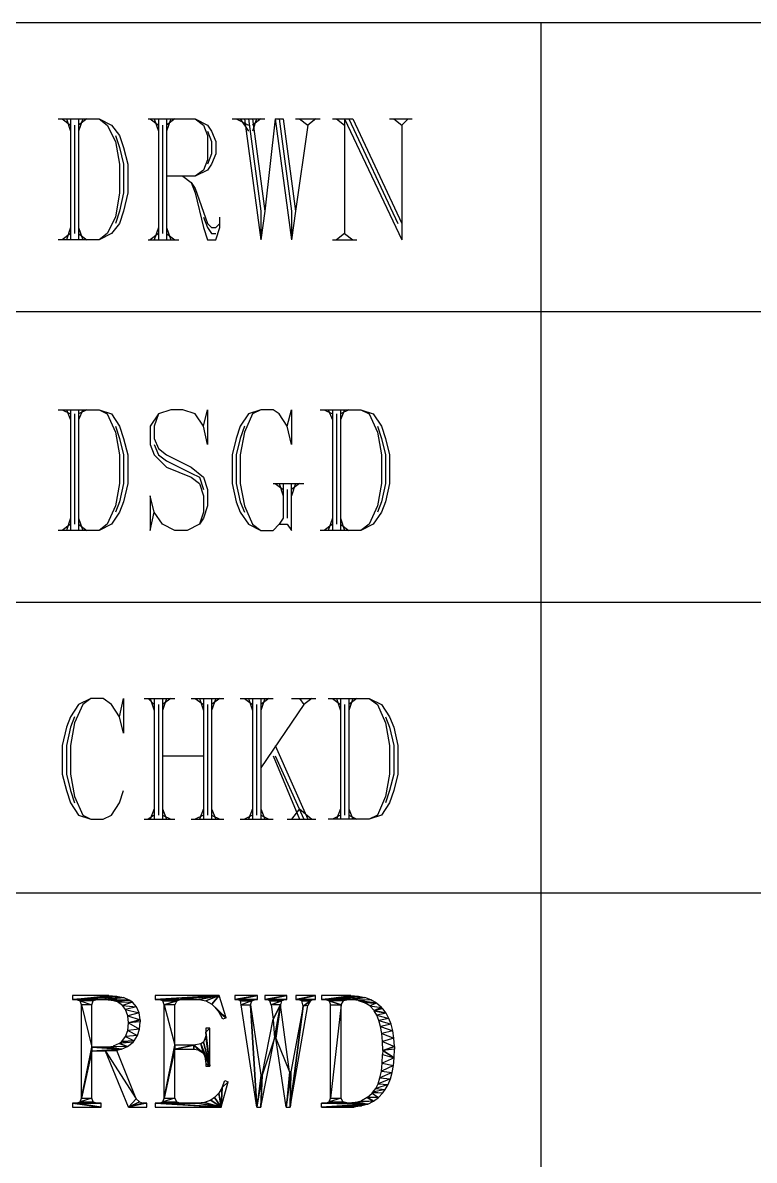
# Model space of a CAD drawing. Extents: x 0 to 1476, y -3 to 841.
# Drawn here: x 418.25 to 433.38, y 23.47 to 47 of the extents above; entities that cross this region are included whole.
import ezdxf

# ---------------------------------------------------------------- set-up
doc = ezdxf.new("R2010")
doc.units = 0
doc.header["$LTSCALE"] = 3
doc.header["$MEASUREMENT"] = 0
doc.layers.add('BORDER', color=7, linetype='CONTINUOUS')

msp = doc.modelspace()

# ---------------------------------------------------------------- linework, layer by layer
at = {"layer": 'BORDER'}
for p, q in [((582.99188, 47.00019), (403.94687, 47.00019)), ((428.97194, 11.00812), (428.97194, 47.00019)), ((418.97885, 45.01004), (419.82572, 45.01004)), ((419.06354, 45.01004), (419.23291, 44.88301)), ((419.14823, 45.01004), (419.23291, 44.75598)), ((419.23291, 45.01004), (419.23291, 42.51176)), ((419.40229, 45.01004), (419.40229, 42.51176)), ((419.57166, 45.01004), (419.40229, 44.88301)), ((419.48697, 45.01004), (419.40229, 44.75598)), ((419.82572, 45.01004), (419.9951, 44.88301)), ((419.82572, 45.01004), (420.07979, 44.88301)), ((420.84197, 45.01004), (421.81587, 45.01004)), ((420.88431, 45.01004), (421.05369, 44.88301)), ((420.969, 45.01004), (421.05369, 44.75598)), ((421.05369, 45.01004), (421.05369, 42.51176)), ((421.22306, 45.01004), (421.22306, 42.51176)), ((421.39244, 45.01004), (421.22306, 44.88301)), ((421.30775, 45.01004), (421.22306, 44.75598)), ((421.81587, 45.01004), (421.98525, 44.88301)), ((421.81587, 45.01004), (422.06993, 44.88301)), ((422.57806, 45.01004), (423.25556, 45.01004)), ((422.66275, 45.01004), (422.91681, 44.88301)), ((422.74743, 45.01004), (422.91681, 44.75598)), ((422.83212, 45.01004), (423.17087, 42.51176)), ((422.91681, 45.01004), (423.17087, 43.10458)), ((423.00149, 45.01004), (423.25556, 43.10458)), ((423.17087, 45.01004), (423.00149, 44.88301)), ((423.08618, 45.01004), (423.00149, 44.75598)), ((423.46727, 45.01004), (423.25556, 43.10458)), ((423.46727, 45.01004), (423.80602, 42.51176)), ((423.46727, 45.01004), (423.63665, 45.01004)), ((423.55196, 45.01004), (423.80602, 43.10458)), ((423.63665, 45.01004), (423.89071, 43.10458)), ((423.89071, 45.01004), (424.39883, 45.01004)), ((423.9754, 45.01004), (424.14477, 44.88301)), ((424.31415, 45.01004), (424.14477, 44.88301)), ((424.65289, 45.01004), (425.07633, 45.01004)), ((424.73758, 45.01004), (424.90696, 44.88301)), ((424.90696, 45.01004), (426.09258, 42.51176)), ((424.90696, 45.01004), (424.90696, 42.6388)), ((424.99164, 45.01004), (426.00789, 42.85051)), ((425.07633, 45.01004), (426.09258, 42.85051)), ((425.83852, 45.01004), (426.3043, 45.01004)), ((425.9232, 45.01004), (426.09258, 44.88301)), ((426.21961, 45.01004), (426.09258, 44.88301)), ((419.3176, 44.88301), (419.3176, 42.6388)), ((419.9951, 44.88301), (420.16447, 44.54426)), ((420.07979, 44.88301), (420.24916, 44.67129)), ((421.13838, 44.88301), (421.13838, 42.6388)), ((421.98525, 44.88301), (422.06993, 44.67129)), ((422.06993, 44.88301), (422.15462, 44.75598)), ((422.06993, 44.75598), (422.15462, 44.54426)), ((422.15462, 44.75598), (422.23931, 44.54426)), ((424.14477, 44.88301), (423.89071, 43.10458)), ((426.09258, 44.88301), (426.09258, 42.51176)), ((420.16447, 44.67129), (420.24916, 44.41723)), ((420.16447, 44.54426), (420.24916, 44.07848)), ((420.24916, 44.67129), (420.33385, 44.41723)), ((422.06993, 44.67129), (422.06993, 44.16317)), ((422.15462, 44.54426), (422.15462, 44.2902)), ((422.23931, 44.54426), (422.23931, 44.2902)), ((420.24916, 44.41723), (420.33385, 44.07848)), ((420.33385, 44.41723), (420.41853, 44.07848)), ((422.15462, 44.2902), (422.06993, 44.07848)), ((422.23931, 44.2902), (422.15462, 44.07848)), ((420.24916, 44.07848), (420.24916, 43.48567)), ((420.33385, 44.07848), (420.33385, 43.48567)), ((420.41853, 44.07848), (420.41853, 43.48567)), ((422.06993, 44.16317), (421.98525, 43.95145)), ((422.15462, 44.07848), (422.06993, 43.95145)), ((421.81587, 43.82442), (421.22306, 43.82442)), ((421.56181, 43.82442), (421.73119, 43.69739)), ((421.98525, 43.95145), (421.81587, 43.82442)), ((422.06993, 43.95145), (421.81587, 43.82442)), ((421.73119, 43.69739), (421.81587, 43.57035)), ((421.73119, 43.69739), (421.81587, 43.48567)), ((421.81587, 43.57035), (422.06993, 42.85051)), ((420.24916, 43.48567), (420.16447, 42.97754)), ((420.33385, 43.48567), (420.24916, 43.10458)), ((420.41853, 43.48567), (420.33385, 43.10458)), ((421.81587, 43.48567), (421.98525, 42.76583)), ((420.24916, 43.10458), (420.16447, 42.85051)), ((420.33385, 43.10458), (420.24916, 42.85051)), ((423.25556, 43.10458), (423.17087, 42.51176)), ((423.17087, 43.10458), (423.17087, 42.51176)), ((423.89071, 43.10458), (423.80602, 42.51176)), ((423.80602, 43.10458), (423.80602, 42.51176)), ((420.16447, 42.97754), (419.9951, 42.6388)), ((420.24916, 42.85051), (420.07979, 42.6388)), ((421.98525, 42.97754), (422.06993, 42.76583)), ((422.06993, 42.85051), (422.15462, 42.76583)), ((422.23931, 42.76583), (422.324, 42.85051)), ((422.324, 42.76583), (422.324, 42.97754)), ((419.23291, 42.6388), (419.06354, 42.51176)), ((419.23291, 42.76583), (419.14823, 42.51176)), ((419.40229, 42.76583), (419.48697, 42.51176)), ((419.40229, 42.6388), (419.57166, 42.51176)), ((419.9951, 42.6388), (419.82572, 42.51176)), ((420.07979, 42.6388), (419.82572, 42.51176)), ((421.05369, 42.6388), (420.88431, 42.51176)), ((421.05369, 42.76583), (420.969, 42.51176)), ((421.22306, 42.76583), (421.30775, 42.51176)), ((421.22306, 42.6388), (421.39244, 42.51176)), ((421.98525, 42.76583), (422.06993, 42.51176)), ((422.06993, 42.76583), (422.15462, 42.6388)), ((422.15462, 42.76583), (422.23931, 42.76583)), ((422.15462, 42.6388), (422.23931, 42.6388)), ((422.23931, 42.51176), (422.324, 42.76583)), ((424.90696, 42.6388), (424.73758, 42.51176)), ((424.90696, 42.6388), (425.07633, 42.51176)), ((419.82572, 42.51176), (418.97885, 42.51176)), ((420.84197, 42.51176), (421.47712, 42.51176)), ((422.06993, 42.51176), (422.23931, 42.51176)), ((424.65289, 42.51176), (425.16102, 42.51176)), ((403.94687, 41.02974), (463.94776, 41.02974)), ((418.97885, 38.99725), (419.82572, 38.99725)), ((419.06354, 38.99725), (419.23291, 38.91256)), ((419.14823, 38.99725), (419.23291, 38.78553)), ((419.23291, 38.99725), (419.23291, 36.49897)), ((419.3176, 38.91256), (419.3176, 36.626)), ((419.57166, 38.99725), (419.40229, 38.91256)), ((419.48697, 38.99725), (419.40229, 38.78553)), ((419.40229, 38.99725), (419.40229, 36.49897)), ((419.82572, 38.99725), (419.9951, 38.91256)), ((419.82572, 38.99725), (420.07979, 38.91256)), ((419.9951, 38.91256), (420.16447, 38.53147)), ((420.07979, 38.91256), (420.24916, 38.6585)), ((421.05369, 38.91256), (420.88431, 38.6585)), ((421.05369, 38.91256), (420.969, 38.6585)), ((421.30775, 38.99725), (421.05369, 38.91256)), ((421.56181, 38.99725), (421.30775, 38.99725)), ((421.81587, 38.91256), (421.56181, 38.99725)), ((421.98525, 38.6585), (421.81587, 38.91256)), ((421.98525, 38.6585), (422.06993, 38.99725)), ((422.06993, 38.99725), (422.06993, 38.2774)), ((422.91681, 38.91256), (422.74743, 38.6585)), ((423.00149, 38.91256), (422.83212, 38.53147)), ((423.17087, 38.99725), (422.91681, 38.91256)), ((423.17087, 38.99725), (423.00149, 38.91256)), ((423.42493, 38.99725), (423.17087, 38.99725)), ((423.55196, 38.91256), (423.42493, 38.99725)), ((423.72134, 38.6585), (423.55196, 38.91256)), ((423.72134, 38.6585), (423.80602, 38.99725)), ((423.80602, 38.99725), (423.80602, 38.2774)), ((424.39883, 38.99725), (425.2457, 38.99725)), ((424.48352, 38.99725), (424.65289, 38.91256)), ((424.56821, 38.99725), (424.65289, 38.78553)), ((424.65289, 38.99725), (424.65289, 36.49897)), ((424.73758, 38.91256), (424.73758, 36.626)), ((424.99164, 38.99725), (424.82227, 38.91256)), ((424.90696, 38.99725), (424.82227, 38.78553)), ((424.82227, 38.99725), (424.82227, 36.49897)), ((425.2457, 38.99725), (425.41508, 38.91256)), ((425.2457, 38.99725), (425.49977, 38.91256)), ((425.41508, 38.91256), (425.58445, 38.53147)), ((425.49977, 38.91256), (425.66914, 38.6585)), ((420.16447, 38.6585), (420.24916, 38.40444)), ((420.24916, 38.6585), (420.33385, 38.40444)), ((420.88431, 38.6585), (420.88431, 38.2774)), ((420.969, 38.6585), (420.969, 38.40444)), ((422.06993, 38.2774), (421.98525, 38.6585)), ((422.74743, 38.6585), (422.66275, 38.40444)), ((422.83212, 38.6585), (422.74743, 38.40444)), ((423.80602, 38.2774), (423.72134, 38.6585)), ((425.58445, 38.6585), (425.66914, 38.40444)), ((425.66914, 38.6585), (425.75383, 38.40444)), ((420.16447, 38.53147), (420.24916, 38.06569)), ((420.24916, 38.40444), (420.33385, 38.06569)), ((420.33385, 38.40444), (420.41853, 38.06569)), ((420.969, 38.40444), (421.05369, 38.19272)), ((422.66275, 38.40444), (422.57806, 38.06569)), ((422.74743, 38.40444), (422.66275, 38.06569)), ((422.83212, 38.53147), (422.74743, 38.06569)), ((425.58445, 38.53147), (425.66914, 38.06569)), ((425.66914, 38.40444), (425.75383, 38.06569)), ((425.75383, 38.40444), (425.83852, 38.06569)), ((420.88431, 38.2774), (420.969, 38.06569)), ((420.969, 38.2774), (421.05369, 38.06569)), ((421.05369, 38.19272), (421.22306, 38.06569)), ((420.24916, 38.06569), (420.24916, 37.47288)), ((420.33385, 38.06569), (420.33385, 37.47288)), ((420.41853, 38.06569), (420.41853, 37.47288)), ((420.969, 38.06569), (421.22306, 37.81162)), ((421.05369, 38.06569), (421.22306, 37.93866)), ((421.22306, 38.06569), (421.73119, 37.81162)), ((421.22306, 37.93866), (421.73119, 37.68459)), ((422.57806, 38.06569), (422.57806, 37.47288)), ((422.66275, 38.06569), (422.66275, 37.47288)), ((422.74743, 38.06569), (422.74743, 37.47288)), ((425.66914, 38.06569), (425.66914, 37.47288)), ((425.75383, 38.06569), (425.75383, 37.47288)), ((425.83852, 38.06569), (425.83852, 37.47288)), ((421.22306, 37.81162), (421.73119, 37.59991)), ((421.73119, 37.81162), (421.98525, 37.59991)), ((421.73119, 37.68459), (421.90056, 37.59991)), ((420.24916, 37.47288), (420.16447, 37.0071)), ((420.33385, 37.47288), (420.24916, 37.09178)), ((420.41853, 37.47288), (420.33385, 37.09178)), ((421.73119, 37.59991), (421.90056, 37.47288)), ((421.90056, 37.59991), (421.98525, 37.34585)), ((421.90056, 37.47288), (421.98525, 37.21881)), ((421.98525, 37.59991), (422.06993, 37.34585)), ((422.57806, 37.47288), (422.66275, 37.09178)), ((422.66275, 37.47288), (422.74743, 37.09178)), ((422.74743, 37.47288), (422.83212, 37.0071)), ((423.42493, 37.47288), (424.06008, 37.47288)), ((423.46727, 37.47288), (423.63665, 37.34585)), ((423.55196, 37.47288), (423.63665, 37.21881)), ((423.63665, 37.47288), (423.63665, 36.75303)), ((423.9754, 37.47288), (423.80602, 37.34585)), ((423.89071, 37.47288), (423.80602, 37.21881)), ((423.80602, 36.49897), (423.80602, 37.47288)), ((425.66914, 37.47288), (425.58445, 37.0071)), ((425.75383, 37.47288), (425.66914, 37.09178)), ((425.83852, 37.47288), (425.75383, 37.09178)), ((420.88431, 37.21881), (420.88431, 36.49897)), ((420.969, 36.88007), (420.88431, 37.21881)), ((421.98525, 37.21881), (421.98525, 36.88007)), ((422.06993, 37.34585), (422.06993, 37.0071)), ((423.72134, 37.34585), (423.72134, 36.75303)), ((420.16447, 37.0071), (419.9951, 36.626)), ((420.24916, 37.09178), (420.16447, 36.88007)), ((420.33385, 37.09178), (420.24916, 36.88007)), ((422.06993, 37.0071), (421.98525, 36.75303)), ((422.66275, 37.09178), (422.74743, 36.88007)), ((422.74743, 37.09178), (422.83212, 36.88007)), ((422.83212, 37.0071), (423.00149, 36.626)), ((425.58445, 37.0071), (425.41508, 36.626)), ((425.66914, 37.09178), (425.58445, 36.88007)), ((425.75383, 37.09178), (425.66914, 36.88007)), ((419.23291, 36.75303), (419.14823, 36.49897)), ((419.40229, 36.75303), (419.48697, 36.49897)), ((420.24916, 36.88007), (420.07979, 36.626)), ((420.88431, 36.49897), (420.969, 36.88007)), ((421.13838, 36.626), (420.969, 36.88007)), ((421.98525, 36.88007), (421.90056, 36.626)), ((421.98525, 36.75303), (421.90056, 36.626)), ((422.74743, 36.88007), (422.91681, 36.626)), ((423.63665, 36.75303), (423.55196, 36.626)), ((424.65289, 36.75303), (424.56821, 36.49897)), ((424.82227, 36.75303), (424.90696, 36.49897)), ((425.66914, 36.88007), (425.49977, 36.626)), ((419.82572, 36.49897), (418.97885, 36.49897)), ((419.23291, 36.626), (419.06354, 36.49897)), ((419.40229, 36.626), (419.57166, 36.49897)), ((419.9951, 36.626), (419.82572, 36.49897)), ((420.07979, 36.626), (419.82572, 36.49897)), ((421.39244, 36.49897), (421.13838, 36.626)), ((421.6465, 36.49897), (421.39244, 36.49897)), ((421.90056, 36.626), (421.6465, 36.49897)), ((422.91681, 36.626), (423.17087, 36.49897)), ((423.00149, 36.626), (423.17087, 36.49897)), ((423.17087, 36.49897), (423.42493, 36.49897)), ((423.42493, 36.49897), (423.55196, 36.626)), ((423.55196, 36.626), (423.72134, 36.626)), ((423.72134, 36.626), (423.80602, 36.49897)), ((425.2457, 36.49897), (424.39883, 36.49897)), ((424.65289, 36.626), (424.48352, 36.49897)), ((424.82227, 36.626), (424.99164, 36.49897)), ((425.41508, 36.626), (425.2457, 36.49897)), ((425.49977, 36.626), (425.2457, 36.49897)), ((403.94687, 35.01695), (463.94776, 35.01695)), ((419.65635, 33.0268), (419.40229, 32.89977)), ((419.65635, 33.0268), (419.48697, 32.89977)), ((419.91041, 33.0268), (419.65635, 33.0268)), ((420.07979, 32.89977), (419.91041, 33.0268)), ((420.24916, 32.6457), (420.33385, 33.0268)), ((420.33385, 33.0268), (420.33385, 32.30696)), ((420.75728, 33.0268), (421.39244, 33.0268)), ((420.84197, 33.0268), (420.969, 32.89977)), ((420.88431, 33.0268), (420.969, 32.77274)), ((420.969, 33.0268), (420.969, 30.52852)), ((421.13838, 33.0268), (421.13838, 30.52852)), ((421.30775, 33.0268), (421.13838, 32.89977)), ((421.22306, 33.0268), (421.13838, 32.77274)), ((421.73119, 33.0268), (422.40868, 33.0268)), ((421.81587, 33.0268), (421.98525, 32.89977)), ((421.90056, 33.0268), (421.98525, 32.77274)), ((421.98525, 33.0268), (421.98525, 30.52852)), ((422.324, 33.0268), (422.15462, 32.89977)), ((422.15462, 33.0268), (422.15462, 30.52852)), ((422.23931, 33.0268), (422.15462, 32.77274)), ((422.74743, 33.0268), (423.42493, 33.0268)), ((422.83212, 33.0268), (423.00149, 32.89977)), ((422.91681, 33.0268), (423.00149, 32.77274)), ((423.00149, 33.0268), (423.00149, 30.52852)), ((423.17087, 33.0268), (423.17087, 30.52852)), ((423.34024, 33.0268), (423.17087, 32.89977)), ((423.25556, 33.0268), (423.17087, 32.77274)), ((423.80602, 33.0268), (424.31415, 33.0268)), ((423.9754, 33.0268), (424.06008, 32.89977)), ((424.22946, 33.0268), (424.06008, 32.89977)), ((424.56821, 33.0268), (425.41508, 33.0268)), ((424.65289, 33.0268), (424.82227, 32.89977)), ((424.73758, 33.0268), (424.82227, 32.77274)), ((424.82227, 33.0268), (424.82227, 30.52852)), ((424.99164, 33.0268), (424.99164, 30.52852)), ((425.16102, 33.0268), (424.99164, 32.89977)), ((425.07633, 33.0268), (424.99164, 32.77274)), ((425.41508, 33.0268), (425.58445, 32.89977)), ((425.41508, 33.0268), (425.66914, 32.89977)), ((419.40229, 32.89977), (419.23291, 32.6457)), ((419.48697, 32.89977), (419.3176, 32.51867)), ((420.24916, 32.6457), (420.07979, 32.89977)), ((421.05369, 32.89977), (421.05369, 30.61321)), ((422.06993, 32.89977), (422.06993, 30.61321)), ((423.08618, 32.89977), (423.08618, 30.61321)), ((424.06008, 32.89977), (423.17087, 31.58711)), ((424.90696, 32.89977), (424.90696, 30.61321)), ((425.58445, 32.89977), (425.75383, 32.51867)), ((425.66914, 32.89977), (425.83852, 32.6457)), ((419.23291, 32.6457), (419.14823, 32.43399)), ((419.3176, 32.6457), (419.23291, 32.43399)), ((419.3176, 32.51867), (419.23291, 32.05289)), ((420.33385, 32.30696), (420.24916, 32.6457)), ((425.75383, 32.6457), (425.83852, 32.43399)), ((425.75383, 32.51867), (425.83852, 32.05289)), ((425.83852, 32.6457), (425.9232, 32.43399)), ((419.14823, 32.43399), (419.06354, 32.05289)), ((419.23291, 32.43399), (419.14823, 32.05289)), ((425.83852, 32.43399), (425.9232, 32.05289)), ((425.9232, 32.43399), (426.00789, 32.05289)), ((419.06354, 32.05289), (419.06354, 31.46008)), ((419.14823, 32.05289), (419.14823, 31.46008)), ((419.23291, 32.05289), (419.23291, 31.46008)), ((423.46727, 32.05289), (424.14477, 30.52852)), ((425.83852, 32.05289), (425.83852, 31.46008)), ((425.9232, 32.05289), (425.9232, 31.46008)), ((426.00789, 32.05289), (426.00789, 31.46008)), ((421.13838, 31.84118), (421.98525, 31.84118)), ((423.42493, 31.84118), (423.9754, 30.52852)), ((423.46727, 31.84118), (424.06008, 30.52852)), ((419.06354, 31.46008), (419.14823, 31.12134)), ((419.14823, 31.46008), (419.23291, 31.12134)), ((419.23291, 31.46008), (419.3176, 30.9943)), ((425.83852, 31.46008), (425.75383, 30.9943)), ((425.9232, 31.46008), (425.83852, 31.12134)), ((426.00789, 31.46008), (425.9232, 31.12134)), ((419.14823, 31.12134), (419.23291, 30.86727)), ((419.23291, 31.12134), (419.3176, 30.86727)), ((420.24916, 30.86727), (420.33385, 31.12134)), ((425.83852, 31.12134), (425.75383, 30.86727)), ((425.9232, 31.12134), (425.83852, 30.86727)), ((419.23291, 30.86727), (419.40229, 30.61321)), ((419.3176, 30.9943), (419.48697, 30.61321)), ((420.07979, 30.61321), (420.24916, 30.86727)), ((425.75383, 30.9943), (425.58445, 30.61321)), ((425.83852, 30.86727), (425.66914, 30.61321)), ((419.40229, 30.61321), (419.65635, 30.52852)), ((419.48697, 30.61321), (419.65635, 30.52852)), ((419.91041, 30.52852), (420.07979, 30.61321)), ((420.969, 30.61321), (420.84197, 30.52852)), ((420.969, 30.74024), (420.88431, 30.52852)), ((421.13838, 30.74024), (421.22306, 30.52852)), ((421.13838, 30.61321), (421.30775, 30.52852)), ((421.98525, 30.61321), (421.81587, 30.52852)), ((421.98525, 30.74024), (421.90056, 30.52852)), ((422.15462, 30.74024), (422.23931, 30.52852)), ((422.15462, 30.61321), (422.324, 30.52852)), ((423.00149, 30.61321), (422.83212, 30.52852)), ((423.00149, 30.74024), (422.91681, 30.52852)), ((423.17087, 30.74024), (423.25556, 30.52852)), ((423.17087, 30.61321), (423.34024, 30.52852)), ((423.9754, 30.74024), (423.80602, 30.52852)), ((423.9754, 30.74024), (424.22946, 30.52852)), ((424.82227, 30.61321), (424.65289, 30.52852)), ((424.82227, 30.74024), (424.73758, 30.52852)), ((424.99164, 30.74024), (425.07633, 30.52852)), ((424.99164, 30.61321), (425.16102, 30.52852)), ((425.58445, 30.61321), (425.41508, 30.52852)), ((425.66914, 30.61321), (425.41508, 30.52852)), ((419.65635, 30.52852), (419.91041, 30.52852)), ((420.75728, 30.52852), (421.39244, 30.52852)), ((421.73119, 30.52852), (422.40868, 30.52852)), ((422.74743, 30.52852), (423.42493, 30.52852)), ((423.72134, 30.52852), (424.31415, 30.52852)), ((425.41508, 30.52852), (424.56821, 30.52852)), ((403.94687, 29.00415), (463.94776, 29.00415))]:
    msp.add_line(p, q, dxfattribs=at)
at = {"layer": 'BORDER', "color": 7}
for p, q in [((420.02953, 26.87807), (419.27497, 26.87807)), ((419.27497, 26.79837), (420.02953, 26.87807)), ((419.27497, 26.79837), (420.02953, 26.87807)), ((419.27497, 26.87807), (419.27497, 26.79837)), ((420.18895, 26.86745), (419.27497, 26.79837)), ((419.27497, 26.79837), (420.18895, 26.86745)), ((420.32976, 26.83822), (419.27497, 26.79837)), ((420.32976, 26.83822), (419.27497, 26.79837)), ((420.32976, 26.83822), (419.94717, 26.79837)), ((419.94717, 26.79837), (420.32976, 26.83822)), ((420.02953, 26.87807), (420.18895, 26.86745)), ((420.18895, 26.86745), (420.32976, 26.83822)), ((420.44933, 26.78508), (420.32976, 26.83822)), ((420.98602, 26.87807), (420.98602, 26.79837)), ((422.30917, 26.87807), (420.98602, 26.87807)), ((420.98602, 26.79837), (422.30917, 26.87807)), ((422.30917, 26.87807), (420.98602, 26.79837)), ((422.30917, 26.87807), (421.0551, 26.79837)), ((421.0551, 26.79837), (422.30917, 26.87807)), ((422.30917, 26.87807), (421.51209, 26.79837)), ((421.51209, 26.79837), (422.30917, 26.87807)), ((422.30917, 26.87807), (421.89203, 26.79837)), ((421.89203, 26.79837), (422.30917, 26.87807)), ((422.30917, 26.87807), (421.9, 26.79571)), ((421.9, 26.79571), (422.30917, 26.87807)), ((422.30917, 26.87807), (422.03551, 26.7718)), ((422.03551, 26.7718), (422.30917, 26.87807)), ((422.30917, 26.87807), (422.16038, 26.70272)), ((422.16038, 26.70272), (422.30917, 26.87807)), ((422.45796, 26.41843), (422.30917, 26.87807)), ((422.63331, 26.87807), (422.63331, 26.79837)), ((423.10625, 26.87807), (422.63331, 26.87807)), ((422.63331, 26.79837), (423.10625, 26.87807)), ((423.10625, 26.87807), (422.63331, 26.79837)), ((423.10625, 26.87807), (422.68645, 26.79837)), ((422.68645, 26.79837), (423.10625, 26.87807)), ((423.10625, 26.79837), (423.10625, 26.87807)), ((423.25238, 26.87807), (423.25238, 26.79837)), ((423.71202, 26.87807), (423.25238, 26.87807)), ((423.25238, 26.79837), (423.71202, 26.87807)), ((423.71202, 26.87807), (423.25238, 26.79837)), ((423.71202, 26.87807), (423.29489, 26.79837)), ((423.29489, 26.79837), (423.71202, 26.87807)), ((423.71202, 26.79837), (423.71202, 26.87807)), ((423.90066, 26.87807), (423.90066, 26.79837)), ((424.30717, 26.87807), (423.90066, 26.87807)), ((423.90066, 26.79837), (424.30717, 26.87807)), ((424.30717, 26.87807), (423.90066, 26.79837)), ((424.30717, 26.87807), (423.94052, 26.79837)), ((423.94052, 26.79837), (424.30717, 26.87807)), ((424.30717, 26.79837), (424.30717, 26.87807)), ((424.42673, 26.87807), (424.42673, 26.79837)), ((425.03517, 26.87807), (424.42673, 26.87807)), ((424.42673, 26.79837), (425.03517, 26.87807)), ((424.42673, 26.79837), (425.03517, 26.87807)), ((425.18396, 26.86745), (424.42673, 26.79837)), ((424.42673, 26.79837), (425.18396, 26.86745)), ((425.32212, 26.83822), (424.42673, 26.79837)), ((425.32212, 26.83822), (424.42673, 26.79837)), ((425.32212, 26.83822), (425.02188, 26.79837)), ((425.02188, 26.79837), (425.32212, 26.83822)), ((425.03517, 26.87807), (425.18396, 26.86745)), ((425.32212, 26.83822), (425.03783, 26.79571)), ((425.03783, 26.79571), (425.32212, 26.83822)), ((425.18396, 26.86745), (425.32212, 26.83822)), ((425.44699, 26.7904), (425.32212, 26.83822)), ((419.27497, 26.79837), (419.94717, 26.79837)), ((419.80104, 26.79837), (419.35467, 26.79837)), ((419.35467, 26.79837), (419.43438, 26.76914)), ((419.43438, 26.76914), (419.80104, 26.79837)), ((419.43438, 26.76914), (419.80104, 26.79837)), ((419.70539, 26.76914), (419.43438, 26.76914)), ((419.43438, 26.76914), (419.67882, 26.68943)), ((419.70539, 26.76914), (419.43438, 26.76914)), ((419.43438, 26.76914), (419.67882, 26.68943)), ((419.46361, 26.68943), (419.43438, 26.76914)), ((419.46361, 24.75785), (419.46361, 26.68943)), ((419.67882, 26.68943), (419.46361, 26.68943)), ((419.46361, 26.68943), (419.67882, 25.81265)), ((419.67882, 26.68943), (419.46361, 26.68943)), ((419.46361, 26.68943), (419.67882, 25.81265)), ((419.67882, 26.68943), (419.70539, 26.76914)), ((419.67882, 25.81265), (419.67882, 26.68943)), ((419.80104, 26.79837), (419.70539, 26.76914)), ((419.94717, 26.79837), (420.44933, 26.78508)), ((420.44933, 26.78508), (419.94717, 26.79837)), ((419.94717, 26.79837), (420.07736, 26.78774)), ((420.07736, 26.78774), (420.44933, 26.78508)), ((420.2102, 26.74788), (420.07736, 26.78774)), ((420.07736, 26.78774), (420.44933, 26.78508)), ((420.44933, 26.78508), (420.2102, 26.74788)), ((420.44933, 26.78508), (420.2102, 26.74788)), ((420.2102, 26.74788), (420.51575, 26.74257)), ((420.31382, 26.67615), (420.2102, 26.74788)), ((420.2102, 26.74788), (420.51575, 26.74257)), ((420.51575, 26.74257), (420.31382, 26.67615)), ((420.51575, 26.74257), (420.31382, 26.67615)), ((420.31382, 26.67615), (420.60077, 26.64692)), ((420.37227, 26.59113), (420.31382, 26.67615)), ((420.31382, 26.67615), (420.60077, 26.64692)), ((420.60077, 26.64692), (420.37227, 26.59113)), ((420.60077, 26.64692), (420.37227, 26.59113)), ((420.37227, 26.59113), (420.65391, 26.5247)), ((420.41744, 26.46359), (420.37227, 26.59113)), ((420.37227, 26.59113), (420.65391, 26.5247)), ((420.51575, 26.74257), (420.44933, 26.78508)), ((420.60077, 26.64692), (420.51575, 26.74257)), ((420.65391, 26.5247), (420.60077, 26.64692)), ((420.98602, 26.79837), (421.0551, 26.79837)), ((421.0551, 26.79837), (421.51209, 26.79837)), ((421.1481, 26.76914), (421.0551, 26.79837)), ((421.0551, 26.79837), (421.51209, 26.79837)), ((421.51209, 26.79837), (421.1481, 26.76914)), ((421.51209, 26.79837), (421.1481, 26.76914)), ((421.1481, 26.76914), (421.43239, 26.76914)), ((421.17466, 26.68943), (421.1481, 26.76914)), ((421.1481, 26.76914), (421.43239, 26.76914)), ((421.43239, 26.76914), (421.17466, 26.68943)), ((421.17466, 26.68943), (421.43239, 26.76914)), ((421.17466, 24.75785), (421.17466, 26.68943)), ((421.39253, 26.68943), (421.17466, 26.68943)), ((421.17466, 26.68943), (421.39253, 25.8525)), ((421.39253, 26.68943), (421.17466, 26.68943)), ((421.17466, 26.68943), (421.39253, 25.8525)), ((421.43239, 26.76914), (421.39253, 26.68943)), ((421.39253, 25.8525), (421.39253, 26.68943)), ((421.43239, 26.76914), (421.51209, 26.79837)), ((421.51209, 26.79837), (421.89203, 26.79837)), ((421.89203, 26.79837), (421.9, 26.79571)), ((421.9, 26.79571), (422.03551, 26.7718)), ((422.03551, 26.7718), (422.16038, 26.70272)), ((422.16038, 26.70272), (422.45796, 26.41843)), ((422.45796, 26.41843), (422.16038, 26.70272)), ((422.16038, 26.70272), (422.22415, 26.63895)), ((422.22415, 26.63895), (422.45796, 26.41843)), ((422.45796, 26.41843), (422.22415, 26.63895)), ((422.22415, 26.63895), (422.30917, 26.52736)), ((422.63331, 26.79837), (422.68645, 26.79837)), ((422.68645, 26.79837), (423.10625, 26.79837)), ((422.75553, 26.76914), (422.68645, 26.79837)), ((422.68645, 26.79837), (423.06373, 26.79837)), ((423.06373, 26.79837), (422.68645, 26.79837)), ((422.68645, 26.79837), (423.10625, 26.79837)), ((423.06373, 26.79837), (422.75553, 26.76914)), ((423.06373, 26.79837), (422.75553, 26.76914)), ((422.75553, 26.76914), (422.98403, 26.76914)), ((422.76882, 26.68943), (422.75553, 26.76914)), ((422.75553, 26.76914), (422.98403, 26.76914)), ((422.98403, 26.76914), (422.76882, 26.68943)), ((422.98403, 26.76914), (422.76882, 26.68943)), ((423.09296, 24.56921), (422.76882, 26.68943)), ((422.76882, 26.68943), (422.95746, 26.68943)), ((422.76882, 26.68943), (422.95746, 26.68943)), ((422.95746, 26.68943), (422.98403, 26.76914)), ((422.95746, 26.68943), (423.09296, 24.56921)), ((423.09296, 24.56921), (422.95746, 26.68943)), ((422.95746, 26.68943), (423.17267, 25.23078)), ((422.98403, 26.76914), (423.06373, 26.79837)), ((423.10625, 26.79837), (423.06373, 26.79837)), ((423.25238, 26.79837), (423.29489, 26.79837)), ((423.29489, 26.79837), (423.71202, 26.79837)), ((423.36131, 26.76914), (423.29489, 26.79837)), ((423.29489, 26.79837), (423.67217, 26.79837)), ((423.67217, 26.79837), (423.29489, 26.79837)), ((423.29489, 26.79837), (423.71202, 26.79837)), ((423.67217, 26.79837), (423.36131, 26.76914)), ((423.67217, 26.79837), (423.36131, 26.76914)), ((423.36131, 26.76914), (423.60309, 26.76914)), ((423.38788, 26.68943), (423.36131, 26.76914)), ((423.36131, 26.76914), (423.60309, 26.76914)), ((423.60309, 26.76914), (423.38788, 26.68943)), ((423.38788, 26.68943), (423.60309, 26.76914)), ((423.57652, 26.68943), (423.38788, 26.68943)), ((423.38788, 26.68943), (423.42773, 26.39186)), ((423.57652, 26.68943), (423.38788, 26.68943)), ((423.57652, 26.68943), (423.42773, 26.39186)), ((423.42773, 26.39186), (423.57652, 26.68943)), ((423.57652, 26.68943), (423.45696, 26.00129)), ((423.45696, 26.00129), (423.57652, 26.68943)), ((423.57652, 26.68943), (423.48353, 26.00129)), ((423.48353, 26.00129), (423.57652, 26.68943)), ((423.60309, 26.76914), (423.57652, 26.68943)), ((423.76516, 25.29986), (423.57652, 26.68943)), ((423.60309, 26.76914), (423.67217, 26.79837)), ((423.71202, 26.79837), (423.67217, 26.79837)), ((423.77845, 24.56921), (424.1451, 26.67615)), ((424.04945, 26.66286), (423.77845, 24.56921)), ((423.77845, 24.56921), (424.04945, 26.66286)), ((424.04945, 26.66286), (423.79439, 25.29986)), ((423.90066, 26.79837), (423.94052, 26.79837)), ((423.94052, 26.79837), (424.30717, 26.79837)), ((424.02288, 26.76914), (423.94052, 26.79837)), ((423.94052, 26.79837), (424.25138, 26.79837)), ((424.25138, 26.79837), (423.94052, 26.79837)), ((423.94052, 26.79837), (424.30717, 26.79837)), ((424.25138, 26.79837), (424.02288, 26.76914)), ((424.25138, 26.79837), (424.02288, 26.76914)), ((424.02288, 26.76914), (424.19824, 26.76914)), ((424.04945, 26.66286), (424.02288, 26.76914)), ((424.02288, 26.76914), (424.19824, 26.76914)), ((424.19824, 26.76914), (424.04945, 26.66286)), ((424.04945, 26.66286), (424.19824, 26.76914)), ((424.1451, 26.67615), (424.04945, 26.66286)), ((424.1451, 26.67615), (424.04945, 26.66286)), ((424.19824, 26.76914), (424.1451, 26.67615)), ((424.19824, 26.76914), (424.25138, 26.79837)), ((424.30717, 26.79837), (424.25138, 26.79837)), ((424.42673, 26.79837), (425.02188, 26.79837)), ((424.5091, 26.79837), (424.58881, 26.76914)), ((425.02188, 26.79837), (424.5091, 26.79837)), ((424.58881, 26.76914), (425.02188, 26.79837)), ((424.58881, 26.76914), (425.02188, 26.79837)), ((424.88638, 26.76914), (424.58881, 26.76914)), ((424.58881, 26.76914), (424.83324, 26.68943)), ((424.88638, 26.76914), (424.58881, 26.76914)), ((424.83324, 26.68943), (424.58881, 26.76914)), ((424.58881, 26.76914), (424.61538, 26.68943)), ((424.61538, 24.75785), (424.61538, 26.68943)), ((424.83324, 26.68943), (424.61538, 24.75785)), ((424.83324, 26.68943), (424.61538, 24.75785)), ((424.61538, 26.68943), (424.83324, 26.68943)), ((424.61538, 26.68943), (424.83324, 26.68943)), ((424.83324, 26.68943), (424.88638, 26.76914)), ((424.83324, 24.75785), (424.83324, 26.68943)), ((425.02188, 26.79837), (424.88638, 26.76914)), ((425.02188, 26.79837), (425.03783, 26.79571)), ((425.18396, 26.77977), (425.03783, 26.79571)), ((425.03783, 26.79571), (425.44699, 26.7904)), ((425.03783, 26.79571), (425.44699, 26.7904)), ((425.44699, 26.7904), (425.18396, 26.77977)), ((425.44699, 26.7904), (425.18396, 26.77977)), ((425.18396, 26.77977), (425.31415, 26.73726)), ((425.18396, 26.77977), (425.5639, 26.72132)), ((425.5639, 26.72132), (425.18396, 26.77977)), ((425.31415, 26.73726), (425.5639, 26.72132)), ((425.42574, 26.66552), (425.31415, 26.73726)), ((425.31415, 26.73726), (425.5639, 26.72132)), ((425.5639, 26.72132), (425.42574, 26.66552)), ((425.5639, 26.72132), (425.42574, 26.66552)), ((425.42574, 26.66552), (425.67017, 26.63364)), ((425.51873, 26.56721), (425.42574, 26.66552)), ((425.42574, 26.66552), (425.67017, 26.63364)), ((425.5639, 26.72132), (425.44699, 26.7904)), ((425.67017, 26.63364), (425.51873, 26.56721)), ((425.51873, 26.56721), (425.67017, 26.63364)), ((425.69674, 26.60707), (425.51873, 26.56721)), ((425.69674, 26.60707), (425.51873, 26.56721)), ((425.67017, 26.63364), (425.5639, 26.72132)), ((425.67017, 26.63364), (425.69674, 26.60707)), ((425.76582, 26.51408), (425.69674, 26.60707)), ((420.65391, 26.5247), (420.41744, 26.46359)), ((420.65391, 26.5247), (420.41744, 26.46359)), ((420.41744, 26.46359), (420.67516, 26.37592)), ((420.43338, 26.31215), (420.41744, 26.46359)), ((420.41744, 26.46359), (420.67516, 26.37592)), ((420.67516, 26.37592), (420.43338, 26.31215)), ((420.43338, 26.31215), (420.67516, 26.37592)), ((420.67516, 26.37592), (420.65391, 26.5247)), ((420.67516, 26.37592), (420.67782, 26.33872)), ((422.30917, 26.52736), (422.45796, 26.41843)), ((422.38888, 26.39186), (422.30917, 26.52736)), ((422.30917, 26.52736), (422.45796, 26.41843)), ((422.45796, 26.41843), (422.38888, 26.39186)), ((423.19924, 25.23078), (423.42773, 26.39186)), ((423.42773, 26.39186), (423.45696, 26.00129)), ((423.42773, 26.39186), (423.45696, 26.00129)), ((425.51873, 26.56721), (425.76582, 26.51408)), ((425.76582, 26.51408), (425.51873, 26.56721)), ((425.51873, 26.56721), (425.52139, 26.56456)), ((425.52139, 26.56456), (425.76582, 26.51408)), ((425.57452, 26.47422), (425.52139, 26.56456)), ((425.52139, 26.56456), (425.76582, 26.51408)), ((425.76582, 26.51408), (425.57452, 26.47422)), ((425.76582, 26.51408), (425.57452, 26.47422)), ((425.57452, 26.47422), (425.82427, 26.4078)), ((425.61703, 26.36529), (425.57452, 26.47422)), ((425.57452, 26.47422), (425.82427, 26.4078)), ((425.82427, 26.4078), (425.61703, 26.36529)), ((425.82427, 26.4078), (425.61703, 26.36529)), ((425.61703, 26.36529), (425.8721, 26.28558)), ((425.65157, 26.23776), (425.61703, 26.36529)), ((425.61703, 26.36529), (425.8721, 26.28558)), ((425.82427, 26.4078), (425.76582, 26.51408)), ((425.8721, 26.28558), (425.82427, 26.4078)), ((420.37493, 26.03052), (420.4201, 26.15805)), ((420.4201, 26.15805), (420.43338, 26.31215)), ((420.66188, 26.18462), (420.4201, 26.15805)), ((420.66188, 26.18462), (420.4201, 26.15805)), ((420.4201, 26.15805), (420.61937, 26.05177)), ((420.4201, 26.15805), (420.61937, 26.05177)), ((420.67782, 26.33872), (420.43338, 26.31215)), ((420.67782, 26.33872), (420.43338, 26.31215)), ((420.43338, 26.31215), (420.66188, 26.18462)), ((420.43338, 26.31215), (420.66188, 26.18462)), ((420.61937, 26.05177), (420.66188, 26.18462)), ((420.66188, 26.18462), (420.67782, 26.33872)), ((422.03816, 26.12085), (422.03285, 26.03849)), ((422.03816, 26.20322), (422.03816, 26.12085)), ((422.12053, 26.20322), (422.03816, 26.20322)), ((422.03816, 26.12085), (422.12053, 26.20322)), ((422.12053, 26.20322), (422.03816, 26.12085)), ((422.03816, 26.12085), (422.12053, 25.41942)), ((422.12053, 25.41942), (422.03816, 26.12085)), ((422.12053, 25.41942), (422.12053, 26.20322)), ((425.8721, 26.28558), (425.65157, 26.23776)), ((425.8721, 26.28558), (425.65157, 26.23776)), ((425.65157, 26.23776), (425.90664, 26.14742)), ((425.67549, 26.09163), (425.65157, 26.23776)), ((425.65157, 26.23776), (425.90664, 26.14742)), ((425.90664, 26.14742), (425.67549, 26.09163)), ((425.90664, 26.14742), (425.67549, 26.09163)), ((425.90664, 26.14742), (425.8721, 26.28558)), ((425.92789, 25.99598), (425.90664, 26.14742)), ((420.24209, 25.88704), (420.11721, 25.83125)), ((420.24209, 25.88704), (420.29788, 25.93221)), ((420.52903, 25.91893), (420.24209, 25.88704)), ((420.52903, 25.91893), (420.24209, 25.88704)), ((420.24209, 25.88704), (420.41479, 25.82859)), ((420.41479, 25.82859), (420.24209, 25.88704)), ((420.29788, 25.93221), (420.37493, 26.03052)), ((420.55029, 25.94284), (420.29788, 25.93221)), ((420.55029, 25.94284), (420.29788, 25.93221)), ((420.29788, 25.93221), (420.52903, 25.91893)), ((420.29788, 25.93221), (420.52903, 25.91893)), ((420.61937, 26.05177), (420.37493, 26.03052)), ((420.61937, 26.05177), (420.37493, 26.03052)), ((420.37493, 26.03052), (420.55029, 25.94284)), ((420.37493, 26.03052), (420.55029, 25.94284)), ((420.41479, 25.82859), (420.52903, 25.91893)), ((420.52903, 25.91893), (420.55029, 25.94284)), ((420.55029, 25.94284), (420.61937, 26.05177)), ((421.98503, 25.91893), (421.92923, 25.87907)), ((422.03285, 26.03849), (421.98503, 25.91893)), ((421.98503, 25.91893), (422.12053, 25.41942)), ((422.12053, 25.41942), (421.98503, 25.91893)), ((422.03285, 26.03849), (422.12053, 25.41942)), ((422.12053, 25.41942), (422.03285, 26.03849)), ((423.17267, 24.56921), (423.45696, 26.00129)), ((423.45696, 26.00129), (423.19924, 25.23078)), ((423.45696, 26.00129), (423.19924, 25.23078)), ((423.45696, 26.00129), (423.48353, 26.00129)), ((423.69874, 24.56921), (423.48353, 26.00129)), ((423.48353, 26.00129), (423.76516, 25.29986)), ((423.48353, 26.00129), (423.76516, 25.29986)), ((425.67549, 26.09163), (425.92789, 25.99598)), ((425.69143, 25.9269), (425.67549, 26.09163)), ((425.67549, 26.09163), (425.92789, 25.99598)), ((425.92789, 25.99598), (425.69143, 25.9269)), ((425.92789, 25.99598), (425.69143, 25.9269)), ((425.69143, 25.9269), (425.93852, 25.82859)), ((425.69674, 25.74357), (425.69143, 25.9269)), ((425.69143, 25.9269), (425.93852, 25.82859)), ((425.93852, 25.82859), (425.92789, 25.99598)), ((419.67882, 25.81265), (419.46361, 24.75785)), ((419.46361, 24.75785), (419.67882, 25.81265)), ((419.67882, 25.73028), (419.46361, 24.75785)), ((419.67882, 25.73028), (419.46361, 24.75785)), ((419.67882, 25.81265), (419.67882, 25.73028)), ((419.67882, 25.73028), (419.67882, 25.81265)), ((419.67882, 25.81265), (420.28991, 25.76748)), ((419.67882, 25.81265), (420.28991, 25.76748)), ((419.97639, 25.81265), (419.67882, 25.81265)), ((419.97639, 25.81265), (419.67882, 25.81265)), ((419.67882, 25.81265), (419.97639, 25.81265)), ((419.67882, 25.81265), (419.67882, 25.81265)), ((420.28991, 25.76748), (419.67882, 25.73028)), ((419.67882, 25.73028), (420.28991, 25.76748)), ((420.1916, 25.74357), (419.67882, 25.73028)), ((419.67882, 25.73028), (420.1916, 25.74357)), ((419.67882, 24.75785), (419.67882, 25.73028)), ((419.96045, 25.73028), (419.67882, 25.73028)), ((420.1916, 25.74357), (419.96045, 25.73028)), ((420.1916, 25.74357), (419.96045, 25.73028)), ((419.96045, 25.73028), (420.59546, 24.74457)), ((420.43338, 24.56921), (419.96045, 25.73028)), ((419.96045, 25.73028), (420.59546, 24.74457)), ((419.97639, 25.81265), (420.11721, 25.83125)), ((420.41479, 25.82859), (419.97639, 25.81265)), ((420.41479, 25.82859), (419.97639, 25.81265)), ((419.97639, 25.81265), (420.28991, 25.76748)), ((420.28991, 25.76748), (419.97639, 25.81265)), ((420.11721, 25.83125), (420.41479, 25.82859)), ((420.11721, 25.83125), (420.41479, 25.82859)), ((420.28991, 25.76748), (420.1916, 25.74357)), ((420.59546, 24.74457), (420.1916, 25.74357)), ((420.28991, 25.76748), (420.41479, 25.82859)), ((421.39253, 25.8525), (421.17466, 24.75785)), ((421.17466, 24.75785), (421.39253, 25.8525)), ((421.39253, 25.77014), (421.17466, 24.75785)), ((421.39253, 25.77014), (421.17466, 24.75785)), ((421.39253, 25.8525), (421.39253, 25.77014)), ((421.39253, 25.8525), (421.39253, 25.77014)), ((421.7831, 25.8525), (421.39253, 25.8525)), ((421.39253, 25.77014), (421.7831, 25.8525)), ((421.7831, 25.8525), (421.39253, 25.77014)), ((421.39253, 24.75785), (421.39253, 25.77014)), ((421.39253, 25.77014), (421.7831, 25.77014)), ((421.92923, 25.87907), (421.7831, 25.8525)), ((421.7831, 25.8525), (421.98503, 25.69043)), ((421.98503, 25.69043), (421.7831, 25.8525)), ((421.7831, 25.8525), (421.87609, 25.75951)), ((421.87609, 25.75951), (421.7831, 25.8525)), ((421.7831, 25.8525), (421.7831, 25.77014)), ((421.7831, 25.77014), (421.7831, 25.8525)), ((421.7831, 25.77014), (421.87609, 25.75951)), ((421.87609, 25.75951), (421.98503, 25.69043)), ((421.92923, 25.87907), (422.12053, 25.41942)), ((422.12053, 25.41942), (421.92923, 25.87907)), ((421.92923, 25.87907), (421.98503, 25.69043)), ((421.98503, 25.69043), (421.92923, 25.87907)), ((421.98503, 25.69043), (422.12053, 25.41942)), ((422.12053, 25.41942), (421.98503, 25.69043)), ((421.98503, 25.69043), (422.01691, 25.62135)), ((425.68611, 25.47788), (425.69409, 25.6612)), ((425.69674, 25.74357), (425.69409, 25.6612)), ((425.69409, 25.6612), (425.93321, 25.59478)), ((425.69409, 25.6612), (425.93321, 25.59478)), ((425.93852, 25.82859), (425.69674, 25.74357)), ((425.69674, 25.74357), (425.93852, 25.82859)), ((425.93852, 25.77014), (425.69674, 25.74357)), ((425.93852, 25.77014), (425.69674, 25.74357)), ((425.69674, 25.74357), (425.93321, 25.59478)), ((425.93321, 25.59478), (425.69674, 25.74357)), ((425.93321, 25.59478), (425.93852, 25.77014)), ((425.93852, 25.82859), (425.93852, 25.77014)), ((422.01691, 25.62135), (422.12053, 25.41942)), ((422.12053, 25.41942), (422.01691, 25.62135)), ((422.01691, 25.62135), (422.03816, 25.47522)), ((422.03816, 25.47522), (422.12053, 25.41942)), ((422.12053, 25.41942), (422.03816, 25.47522)), ((422.03816, 25.47522), (422.03816, 25.41942)), ((422.03816, 25.41942), (422.12053, 25.41942)), ((425.66752, 25.3158), (425.68611, 25.47788)), ((425.91727, 25.43271), (425.66752, 25.3158)), ((425.91727, 25.43271), (425.66752, 25.3158)), ((425.93321, 25.59478), (425.68611, 25.47788)), ((425.93321, 25.59478), (425.68611, 25.47788)), ((425.68611, 25.47788), (425.91727, 25.43271)), ((425.68611, 25.47788), (425.91727, 25.43271)), ((425.8907, 25.28658), (425.91727, 25.43271)), ((425.91727, 25.43271), (425.93321, 25.59478)), ((423.17267, 25.23078), (423.09296, 24.56921)), ((423.17267, 25.23078), (423.09296, 24.56921)), ((423.09296, 24.56921), (423.19924, 25.23078)), ((423.19924, 25.23078), (423.09296, 24.56921)), ((423.19924, 25.23078), (423.17267, 24.56921)), ((423.17267, 24.56921), (423.19924, 25.23078)), ((423.19924, 25.23078), (423.17267, 25.23078)), ((423.76516, 25.29986), (423.69874, 24.56921)), ((423.76516, 25.29986), (423.69874, 24.56921)), ((423.69874, 24.56921), (423.79439, 25.29986)), ((423.79439, 25.29986), (423.69874, 24.56921)), ((423.79439, 25.29986), (423.76516, 25.29986)), ((423.79439, 25.29986), (423.77845, 24.56921)), ((423.77845, 24.56921), (423.79439, 25.29986)), ((425.59844, 25.05543), (425.63829, 25.17499)), ((425.63829, 25.17499), (425.66752, 25.3158)), ((425.8907, 25.28658), (425.63829, 25.17499)), ((425.8907, 25.28658), (425.63829, 25.17499)), ((425.63829, 25.17499), (425.8535, 25.15639)), ((425.63829, 25.17499), (425.8535, 25.15639)), ((425.66752, 25.3158), (425.8907, 25.28658)), ((425.66752, 25.3158), (425.8907, 25.28658)), ((425.8535, 25.15639), (425.8907, 25.28658)), ((422.37294, 24.98103), (422.3012, 24.86147)), ((422.34902, 24.56921), (422.49781, 25.09528)), ((422.37294, 24.98103), (422.34902, 24.56921)), ((422.34902, 24.56921), (422.37294, 24.98103)), ((422.37294, 24.98103), (422.43139, 25.12185)), ((422.49781, 25.09528), (422.37294, 24.98103)), ((422.49781, 25.09528), (422.37294, 24.98103)), ((422.43139, 25.12185), (422.49781, 25.09528)), ((425.49216, 24.88007), (425.55061, 24.95712)), ((425.55061, 24.95712), (425.59844, 25.05543)), ((425.80568, 25.03683), (425.55061, 24.95712)), ((425.80568, 25.03683), (425.55061, 24.95712)), ((425.55061, 24.95712), (425.74722, 24.93587)), ((425.55061, 24.95712), (425.74722, 24.93587)), ((425.8535, 25.15639), (425.59844, 25.05543)), ((425.8535, 25.15639), (425.59844, 25.05543)), ((425.59844, 25.05543), (425.80568, 25.03683)), ((425.59844, 25.05543), (425.80568, 25.03683)), ((425.74722, 24.93587), (425.80568, 25.03683)), ((425.80568, 25.03683), (425.8535, 25.15639)), ((419.67882, 24.75785), (419.43438, 24.67814)), ((419.67882, 24.75785), (419.43438, 24.67814)), ((419.43438, 24.67814), (419.46361, 24.75785)), ((419.46361, 24.75785), (419.67882, 24.75785)), ((419.46361, 24.75785), (419.67882, 24.75785)), ((419.70539, 24.67814), (419.67882, 24.75785)), ((420.59546, 24.74457), (420.43338, 24.56921)), ((420.43338, 24.56921), (420.59546, 24.74457)), ((420.59546, 24.74457), (420.66454, 24.67814)), ((421.1481, 24.67814), (421.17466, 24.75785)), ((421.39253, 24.75785), (421.1481, 24.67814)), ((421.39253, 24.75785), (421.1481, 24.67814)), ((421.17466, 24.75785), (421.39253, 24.75785)), ((421.17466, 24.75785), (421.39253, 24.75785)), ((421.43239, 24.67814), (421.39253, 24.75785)), ((422.13647, 24.718), (422.00628, 24.66752)), ((422.21352, 24.77114), (422.13647, 24.718)), ((422.13647, 24.718), (422.34902, 24.56921)), ((422.34902, 24.56921), (422.13647, 24.718)), ((422.3012, 24.86147), (422.21352, 24.77114)), ((422.21352, 24.77114), (422.34902, 24.56921)), ((422.34902, 24.56921), (422.21352, 24.77114)), ((422.3012, 24.86147), (422.34902, 24.56921)), ((422.34902, 24.56921), (422.3012, 24.86147)), ((424.58881, 24.67814), (424.61538, 24.75785)), ((424.83324, 24.75785), (424.58881, 24.67814)), ((424.83324, 24.75785), (424.58881, 24.67814)), ((424.61538, 24.75785), (424.83324, 24.75785)), ((424.61538, 24.75785), (424.83324, 24.75785)), ((424.8731, 24.67814), (424.83324, 24.75785)), ((425.12285, 24.66486), (425.25304, 24.70471)), ((425.3726, 24.77114), (425.25304, 24.70471)), ((425.25304, 24.70471), (425.50544, 24.69409)), ((425.25304, 24.70471), (425.50544, 24.69409)), ((425.3726, 24.77114), (425.47887, 24.86413)), ((425.60641, 24.77114), (425.3726, 24.77114)), ((425.3726, 24.77114), (425.50544, 24.69409)), ((425.60641, 24.77114), (425.3726, 24.77114)), ((425.50544, 24.69409), (425.3726, 24.77114)), ((425.47887, 24.86413), (425.49216, 24.88007)), ((425.69674, 24.86679), (425.47887, 24.86413)), ((425.69674, 24.86679), (425.47887, 24.86413)), ((425.47887, 24.86413), (425.60641, 24.77114)), ((425.47887, 24.86413), (425.60641, 24.77114)), ((425.74722, 24.93587), (425.49216, 24.88007)), ((425.74722, 24.93587), (425.49216, 24.88007)), ((425.49216, 24.88007), (425.69674, 24.86679)), ((425.49216, 24.88007), (425.69674, 24.86679)), ((425.50544, 24.69409), (425.60641, 24.77114)), ((425.60641, 24.77114), (425.69674, 24.86679)), ((425.69674, 24.86679), (425.74722, 24.93587)), ((419.27497, 24.65157), (419.86746, 24.56921)), ((419.86746, 24.56921), (419.27497, 24.65157)), ((419.35467, 24.65157), (419.27497, 24.65157)), ((419.35467, 24.65157), (419.27497, 24.65157)), ((419.27497, 24.65157), (419.35467, 24.65157)), ((419.27497, 24.65157), (419.27497, 24.65157)), ((419.27497, 24.65157), (419.27497, 24.56921)), ((419.27497, 24.56921), (419.86746, 24.56921)), ((419.70539, 24.67814), (419.35467, 24.65157)), ((419.35467, 24.65157), (419.70539, 24.67814)), ((419.35467, 24.65157), (419.43438, 24.67814)), ((419.7851, 24.65157), (419.35467, 24.65157)), ((419.35467, 24.65157), (419.7851, 24.65157)), ((419.86746, 24.65157), (419.35467, 24.65157)), ((419.35467, 24.65157), (419.86746, 24.56921)), ((419.86746, 24.65157), (419.35467, 24.65157)), ((419.86746, 24.56921), (419.35467, 24.65157)), ((419.43438, 24.67814), (419.70539, 24.67814)), ((419.43438, 24.67814), (419.70539, 24.67814)), ((419.70539, 24.67814), (419.7851, 24.65157)), ((419.7851, 24.65157), (419.86746, 24.65157)), ((419.7851, 24.65157), (419.86746, 24.65157)), ((419.86746, 24.65157), (419.7851, 24.65157)), ((419.86746, 24.65157), (419.86746, 24.65157)), ((419.86746, 24.56921), (419.86746, 24.65157)), ((420.66454, 24.67814), (420.43338, 24.56921)), ((420.43338, 24.56921), (420.66454, 24.67814)), ((420.73096, 24.65157), (420.43338, 24.56921)), ((420.43338, 24.56921), (420.73096, 24.65157)), ((420.81067, 24.65157), (420.43338, 24.56921)), ((420.81067, 24.65157), (420.43338, 24.56921)), ((420.43338, 24.56921), (420.81067, 24.56921)), ((420.66454, 24.67814), (420.73096, 24.65157)), ((420.73096, 24.65157), (420.81067, 24.65157)), ((420.73096, 24.65157), (420.81067, 24.65157)), ((420.81067, 24.65157), (420.73096, 24.65157)), ((420.81067, 24.65157), (420.81067, 24.65157)), ((420.81067, 24.56921), (420.81067, 24.65157)), ((420.98602, 24.65157), (422.34902, 24.56921)), ((422.34902, 24.56921), (420.98602, 24.65157)), ((421.06839, 24.65157), (420.98602, 24.65157)), ((421.06839, 24.65157), (420.98602, 24.65157)), ((420.98602, 24.65157), (421.06839, 24.65157)), ((420.98602, 24.65157), (420.98602, 24.65157)), ((420.98602, 24.65157), (420.98602, 24.56921)), ((420.98602, 24.56921), (422.34902, 24.56921)), ((421.06839, 24.65157), (421.1481, 24.67814)), ((421.43239, 24.67814), (421.06839, 24.65157)), ((421.06839, 24.65157), (421.43239, 24.67814)), ((421.06839, 24.65157), (422.34902, 24.56921)), ((422.34902, 24.56921), (421.06839, 24.65157)), ((421.51209, 24.65157), (421.06839, 24.65157)), ((421.51209, 24.65157), (421.06839, 24.65157)), ((421.06839, 24.65157), (421.86281, 24.65157)), ((421.86281, 24.65157), (421.06839, 24.65157)), ((421.1481, 24.67814), (421.43239, 24.67814)), ((421.1481, 24.67814), (421.43239, 24.67814)), ((421.43239, 24.67814), (421.51209, 24.65157)), ((421.86281, 24.65157), (421.51209, 24.65157)), ((422.00628, 24.66752), (421.86281, 24.65157)), ((421.86281, 24.65157), (422.34902, 24.56921)), ((422.34902, 24.56921), (421.86281, 24.65157)), ((422.00628, 24.66752), (422.34902, 24.56921)), ((422.34902, 24.56921), (422.00628, 24.66752)), ((423.09296, 24.56921), (423.17267, 24.56921)), ((423.69874, 24.56921), (423.77845, 24.56921)), ((424.97937, 24.65157), (424.42673, 24.65157)), ((424.97937, 24.65157), (424.42673, 24.65157)), ((424.42673, 24.65157), (424.97937, 24.65157)), ((424.42673, 24.65157), (424.42673, 24.65157)), ((424.42673, 24.56921), (424.42673, 24.65157)), ((424.42673, 24.65157), (425.38588, 24.63563)), ((424.42673, 24.65157), (425.38588, 24.63563)), ((425.38588, 24.63563), (424.42673, 24.56921)), ((424.42673, 24.56921), (425.38588, 24.63563)), ((425.25304, 24.59578), (424.42673, 24.56921)), ((424.42673, 24.56921), (425.25304, 24.59578)), ((425.10425, 24.57452), (424.42673, 24.56921)), ((425.10425, 24.57452), (424.42673, 24.56921)), ((424.42673, 24.56921), (424.99266, 24.56921)), ((424.5091, 24.65157), (424.58881, 24.67814)), ((424.8731, 24.67814), (424.5091, 24.65157)), ((424.8731, 24.67814), (424.5091, 24.65157)), ((424.5091, 24.65157), (424.97937, 24.65157)), ((424.58881, 24.67814), (424.8731, 24.67814)), ((424.58881, 24.67814), (424.8731, 24.67814)), ((424.97937, 24.65157), (424.8731, 24.67814)), ((425.12285, 24.66486), (424.97937, 24.65157)), ((424.97937, 24.65157), (425.38588, 24.63563)), ((425.38588, 24.63563), (424.97937, 24.65157)), ((424.99266, 24.56921), (425.10425, 24.57452)), ((425.25304, 24.59578), (425.10425, 24.57452)), ((425.50544, 24.69409), (425.12285, 24.66486)), ((425.50544, 24.69409), (425.12285, 24.66486)), ((425.12285, 24.66486), (425.38588, 24.63563)), ((425.38588, 24.63563), (425.12285, 24.66486)), ((425.38588, 24.63563), (425.25304, 24.59578)), ((425.38588, 24.63563), (425.50544, 24.69409))]:
    msp.add_line(p, q, dxfattribs=at)

doc.saveas('drawing.dxf')
